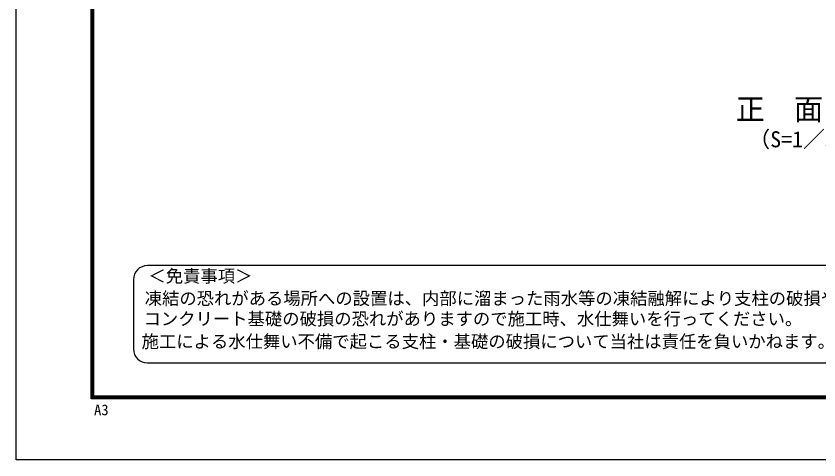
# Model space of a CAD drawing. Units: millimetres, scale not verified. Extents: x -6300 to 6300, y -4455 to 4455.
# Drawn here: x -6300 to -1965, y -4455 to -2059 of the extents above; entities that cross this region are included whole.
import ezdxf
from ezdxf.enums import TextEntityAlignment as Align

# ---------------------------------------------------------------- set-up
doc = ezdxf.new("R2010")
doc.units = ezdxf.units.MM
doc.header["$LTSCALE"] = 20
doc.layers.add('0-0_D-TTL-TXT', color=7, linetype='Continuous', lineweight=25)
doc.layers.add('0-F_D-TTL', color=7, linetype='Continuous', lineweight=25)
doc.styles.add('ＭＳ ゴシック', font='')
doc.styles.get('ＭＳ ゴシック').set_extended_font_data('MS Gothic')

msp = doc.modelspace()

# ---------------------------------------------------------------- linework, layer by layer
at = {"layer": '0-0_D-TTL-TXT', "color": 2}
for p, q in [((-1922.46, -3406.07), (-5590.78, -3406.07)), ((-5665.78, -3481.07), (-5665.78, -3856.07)), ((-5590.78, -3931.07), (-1922.46, -3931.07))]:
    msp.add_line(p, q, dxfattribs=at)
for centre, start, end in [((-5590.78, -3481.07), 90, 180), ((-5590.78, -3856.07), 180, 270)]:
    msp.add_arc(centre, 75, start, end, dxfattribs=at)
at = {"layer": '0-F_D-TTL', "color": 2}
msp.add_lwpolyline([(-6300, 4455), (6300, 4455), (6300, -4455), (-6300, -4455)], close=True, dxfattribs=at)
at = {"layer": '0-F_D-TTL'}
for points in [[(-5895, 4125), (5895, 4125), (5895, -4125), (-5895, -4125)], [(-5891.25, 4121.25), (5891.25, 4121.25), (5891.25, -4121.25), (-5891.25, -4121.25)], [(-5887.5, 4117.5), (5887.5, 4117.5), (5887.5, -4117.5), (-5887.5, -4117.5)], [(-5883.75, 4113.75), (5883.75, 4113.75), (5883.75, -4113.75), (-5883.75, -4113.75)], [(-5880, 4110), (5880, 4110), (5880, -4110), (-5880, -4110)]]:
    msp.add_lwpolyline(points, close=True, dxfattribs=at)

# ---------------------------------------------------------------- texts
at = {"layer": '0-0_D-TTL-TXT', "style": 'ＭＳ ゴシック'}
for s, height, p in [('正\u3000面\u3000図', 115.4, (-2414.39, -2653.9)), ('（S=1／30）', 86.66, (-2346.17, -2793.7)), ('＜免責事項＞ \u3000\u3000', 68.62, (-5585.23, -3517.34)), ('凍結の恐れがある場所への設置は、内部に溜まった雨水等の凍結融解により支柱の破損や', 68.62, (-5605.51, -3638.08)), ('コンクリート基礎の破損の恐れがありますので施工時、水仕舞いを行ってください。', 68.62, (-5611.68, -3748.22)), ('施工による水仕舞い不備で起こる支柱・基礎の破損について当社は責任を負いかねます。 ', 68.62, (-5622.16, -3870.45)), ('A3', 57.77, (-5878.95, -4230.92))]:
    msp.add_text(s, height=height, dxfattribs=at).set_placement(p, align=Align.BOTTOM_LEFT)

doc.saveas('drawing.dxf')
